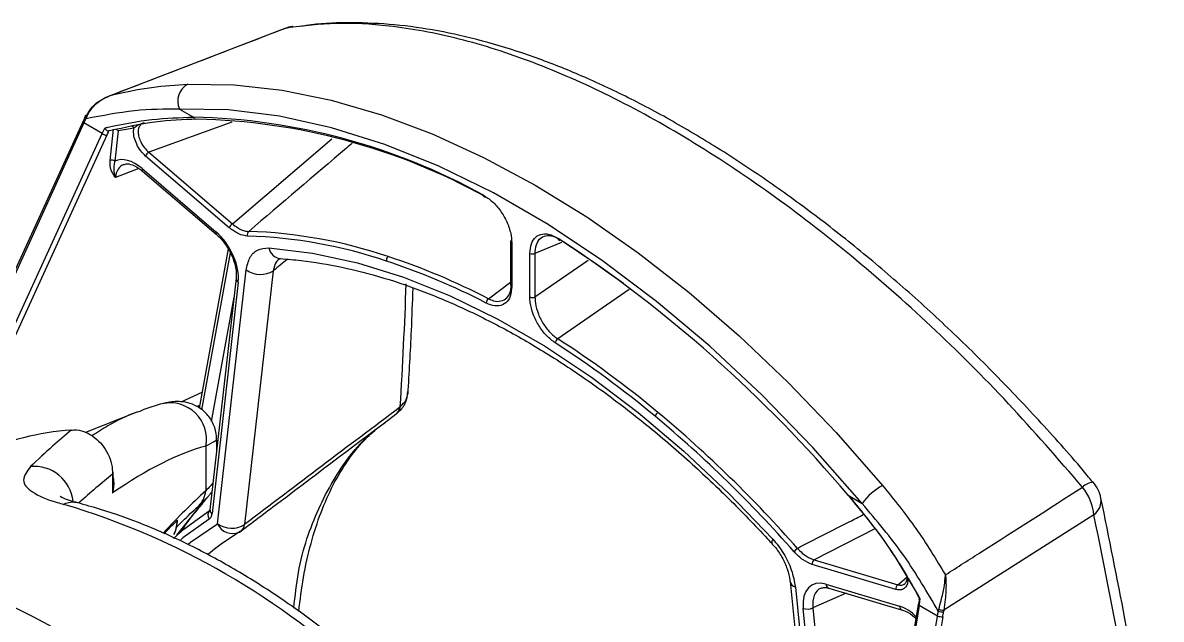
# Model space of a CAD drawing. Extents: x 7 to 113, y 1 to 87.
# Drawn here: x 84.706 to 87.836, y 73.507 to 75.145 of the extents above; entities that cross this region are included whole.
import ezdxf

# ---------------------------------------------------------------- set-up
doc = ezdxf.new("R2010")
doc.units = 0
doc.header["$MEASUREMENT"] = 0
doc.layers.add('OBJECT', color=7, linetype='CONTINUOUS')

msp = doc.modelspace()

# ---------------------------------------------------------------- linework, layer by layer
at = {"layer": 'OBJECT'}
for p, q in [((85.4266, 75.1294), (84.9439, 74.9436)), ((85.4468, 75.1356), (85.4494, 75.136)), ((85.1365, 74.9086), (85.1754, 74.8862)), ((84.8718, 74.875), (84.424, 73.8982)), ((84.8743, 74.8702), (84.4267, 73.8939)), ((84.9246, 74.8412), (84.8743, 74.8702)), ((84.8811, 74.8864), (84.8795, 74.8816)), ((85.2807, 74.8723), (85.0523, 74.7903)), ((84.5065, 73.9292), (84.9246, 74.8412)), ((84.9372, 74.8363), (84.5251, 73.9374)), ((84.946, 74.7668), (84.9558, 74.853)), ((84.9686, 74.8482), (84.9592, 74.7654)), ((85.2822, 74.5935), (85.5552, 74.8267)), ((85.2737, 74.5826), (85.0438, 74.7794)), ((85.0523, 74.7903), (85.2822, 74.5935)), ((85.0251, 74.7455), (84.9606, 74.7202)), ((85.0343, 74.7447), (85.2366, 74.5715)), ((85.0354, 74.7377), (85.2377, 74.5645)), ((85.0354, 74.7377), (85.0356, 74.7375)), ((85.2705, 74.5247), (85.1908, 74.087)), ((86.0472, 74.5448), (86.0472, 74.4251)), ((86.0501, 74.5407), (86.0501, 74.421)), ((86.1871, 74.5421), (86.1139, 74.5119)), ((85.2761, 74.5133), (85.1975, 74.0817)), ((86.0999, 74.3923), (86.0999, 74.512)), ((86.1139, 74.5119), (86.1139, 74.3922)), ((86.1139, 74.3922), (86.2607, 74.4935)), ((85.2413, 73.7692), (85.3203, 74.4664)), ((85.3948, 74.4643), (85.3158, 73.767)), ((85.2928, 74.4437), (85.2207, 73.8073)), ((85.2985, 74.4332), (85.2264, 73.7969)), ((85.9859, 74.3874), (86.0472, 74.4331)), ((85.2247, 74.0505), (85.2869, 74.3919)), ((86.373, 74.413), (86.1766, 74.2773)), ((85.1416, 74.1041), (85.1988, 74.1309)), ((85.1921, 74.0942), (85.1857, 74.091)), ((85.7417, 74.0884), (85.7438, 74.09)), ((85.0193, 74.0756), (84.8782, 74.0203)), ((85.2393, 73.9717), (85.2393, 73.9987)), ((85.2411, 73.9861), (85.2393, 73.9852)), ((85.2091, 73.9824), (85.2091, 73.8598)), ((84.953, 73.9053), (84.953, 73.8538)), ((84.9548, 73.8799), (84.9548, 73.9112)), ((84.9558, 73.8904), (84.9548, 73.89)), ((86.9747, 73.8474), (87.0136, 73.825)), ((85.1293, 73.7377), (85.1869, 73.8103)), ((85.1869, 73.8103), (85.1856, 73.8114)), ((87.6504, 73.7937), (87.2379, 73.5318)), ((85.3049, 73.7484), (85.2512, 73.7133)), ((87.0481, 73.7548), (86.8816, 73.6702)), ((86.7664, 73.7137), (86.7666, 73.7135)), ((86.8816, 73.6702), (87.1114, 73.6016)), ((87.1063, 73.5888), (86.8764, 73.6574)), ((86.8154, 73.6104), (86.8716, 73.0489)), ((87.1114, 73.6016), (87.1359, 73.6228)), ((86.8298, 73.595), (86.8848, 73.0461)), ((86.9693, 73.5783), (86.8779, 73.5378)), ((86.9135, 73.6035), (87.1158, 73.5431)), ((86.9219, 73.5925), (87.1242, 73.5321)), ((87.1671, 73.5469), (86.9825, 72.4182)), ((87.1704, 73.5447), (86.9859, 72.416)), ((87.2207, 73.5157), (87.1704, 73.5447)), ((86.9011, 73.0426), (86.8516, 73.5367)), ((86.8779, 73.5378), (86.9282, 73.0364)), ((87.0361, 72.387), (87.2207, 73.5157)), ((87.235, 73.5138), (87.0505, 72.385)), ((87.2227, 73.5289), (87.224, 73.5339)), ((87.2379, 73.5318), (87.2371, 73.5272))]:
    msp.add_line(p, q, dxfattribs=at)
at = {"layer": 'OBJECT', "flags": 128}
for points in [[(85.4263, 75.1301), (85.4269, 75.1303), (85.4326, 75.1318)], [(85.4326, 75.1318), (85.4462, 75.1355), (85.4468, 75.1356)], [(85.1597, 74.9768), (85.2874, 74.9748), (85.4191, 74.96), (85.5541, 74.9325), (85.6919, 74.8925), (85.8317, 74.8402), (85.9728, 74.7758), (86.1147, 74.6996), (86.2566, 74.612), (86.3977, 74.5134), (86.5375, 74.4043), (86.6753, 74.2853), (86.8103, 74.1568), (86.942, 74.0196), (87.0697, 73.8742)], [(84.8811, 74.8864), (84.8801, 74.8875), (84.8793, 74.8885), (84.8789, 74.8895), (84.8788, 74.8903), (84.8789, 74.8908), (84.879, 74.891), (84.8797, 74.8915), (84.8806, 74.8919), (84.8818, 74.892)], [(87.0136, 73.825), (86.8783, 73.9785), (86.7385, 74.1227), (86.595, 74.2568), (86.4485, 74.38), (86.3, 74.4917), (86.1502, 74.5912), (85.9999, 74.6779), (85.8501, 74.7514), (85.7016, 74.8112), (85.5551, 74.8571), (85.4116, 74.8887), (85.2718, 74.9059), (85.1365, 74.9086)], [(84.8743, 74.8702), (84.8732, 74.8714), (84.8723, 74.8725), (84.8718, 74.8735), (84.8716, 74.8744), (84.8718, 74.875)], [(84.8795, 74.8816), (84.8783, 74.8828), (84.8774, 74.8839), (84.8769, 74.8849), (84.8768, 74.8859), (84.8769, 74.8865)], [(85.9788, 74.667), (85.9776, 74.6666), (85.9764, 74.6665), (85.9753, 74.6667), (85.9743, 74.6672), (85.9735, 74.668), (85.9728, 74.669), (85.9724, 74.6703), (85.9723, 74.6717)], [(86.1778, 74.5531), (86.1779, 74.5517), (86.1781, 74.5505), (86.1786, 74.5496), (86.1793, 74.5488), (86.1802, 74.5484), (86.1813, 74.5482), (86.1824, 74.5484), (86.1837, 74.5488)], [(86.3577, 74.429), (86.2868, 74.4799), (86.1837, 74.5488)], [(85.3822, 74.527), (85.5027, 74.5129), (85.6264, 74.4862), (85.7528, 74.447), (85.8809, 74.3956), (86.0102, 74.3323), (86.1399, 74.2575), (86.2691, 74.1715), (86.3973, 74.0749), (86.5236, 73.9682), (86.6474, 73.8521), (86.7678, 73.7272)], [(87.6488, 73.8833), (87.6489, 73.8831), (87.649, 73.8828)], [(85.1201, 73.7289), (85.1487, 73.7547), (85.2223, 73.8076)], [(85.1869, 73.8103), (85.1942, 73.8175), (85.1975, 73.8214)], [(85.2183, 73.7821), (85.1457, 73.7301), (85.1402, 73.7254)], [(85.1607, 73.7131), (85.1674, 73.7186), (85.2413, 73.7692)], [(85.2512, 73.7133), (85.2332, 73.6994), (85.2169, 73.6857)], [(86.7678, 73.7272), (86.7656, 73.7215), (86.7651, 73.7171), (86.7662, 73.7139), (86.7664, 73.7137)], [(87.1671, 73.5469), (87.1671, 73.5471), (87.1675, 73.5474), (87.1681, 73.5477), (87.1691, 73.5479)], [(87.1704, 73.5447), (87.1692, 73.5452), (87.1682, 73.5457), (87.1675, 73.5462), (87.1671, 73.5467), (87.1671, 73.5469)]]:
    msp.add_lwpolyline(points, dxfattribs=at)
at = {"layer": 'OBJECT'}
for centre, radius, start, end in [((85.4626, 75.0369), 0.1, 99.1058, 111.0242), ((85.1858, 74.9299), 0.0537, 119.0712, 203.2929), ((85.0037, 74.8535), 0.00833, 17.5015, 94.9562), ((85.1384, 73.1608), 1.7258, 61.1054, 88.7712), ((85.1834, 74.8885), 0.00833, 195.777, 255.5413), ((85.1479, 73.1614), 1.7197, 61.1054, 88.7712), ((84.9382, 74.8575), 0.0212, 230.1916, 267.373), ((85.1778, 73.8216), 1.0477, 99.1255, 101.5211), ((84.9513, 74.7536), 0.0142, 56.0684, 111.5908), ((85.0629, 74.7733), 0.02, 121.9686, 162.3251), ((85.0406, 74.7421), 0.00679, 157.567, 220.7893), ((85.2928, 74.5765), 0.02, 121.9679, 162.3262), ((85.2428, 74.5689), 0.00679, 157.569, 220.7869), ((85.3349, 74.5637), 0.0117, 132.0405, 199.8142), ((85.2808, 73.2263), 1.3341, 71.4332, 88.1489), ((85.2838, 73.2336), 1.3395, 71.4333, 88.1488), ((86.0518, 74.5445), 0.0046, 125.1013, 175.7265), ((84.169, 71.4816), 3.6701, 40.1381, 56.8139), ((85.4194, 74.5353), 0.038, 192.4816, 262.3116), ((86.0521, 74.5453), 0.00494, 185.0823, 246.2439), ((85.7188, 74.493), 0.0134, 129.5231, 188.742), ((85.1216, 72.7192), 1.8655, 62.6013, 71.7582), ((85.124, 72.7244), 1.8731, 62.6013, 71.7582), ((86.107, 74.5257), 0.0154, 242.6646, 296.6064), ((85.3592, 74.5221), 0.068, 235.0995, 301.5974), ((85.3043, 74.4432), 0.0116, 178.1446, 239.777), ((86.0521, 74.4256), 0.00494, 185.0823, 246.2439), ((86.107, 74.406), 0.0154, 242.6646, 296.6064), ((85.995, 74.3755), 0.0149, 127.5719, 180.2597), ((86.1862, 74.2641), 0.0163, 126.2294, 173.9227), ((84.6621, 71.9232), 2.786, 50.2254, 57.2323), ((84.6626, 71.9252), 2.7973, 50.2254, 57.2324), ((85.1115, 74.0017), 0.0995, 348.8126, 102.7741), ((85.7172, 74.0901), 0.0245, 308.8653, 356.0053), ((85.7247, 74.0892), 0.019, 305.371, 2.68), ((86.4632, 74.059), 0.0195, 124.3812, 163.8033), ((84.2357, 71.4159), 3.4487, 41.3088, 50.1718), ((84.2344, 71.4158), 3.4627, 41.3089, 50.1718), ((84.8974, 73.242), 0.7867, 94.2427, 113.6074), ((84.738, 73.8198), 0.1068, 5.9003, 95.9655), ((84.9438, 73.9113), 0.0111, 326.7543, 359.2811), ((85.1421, 73.8658), 0.0673, 312.9906, 354.8596), ((87.1494, 73.7268), 0.1676, 118.4064, 144.1319), ((87.6522, 73.8374), 0.046, 94.3264, 135.7277), ((87.5149, 73.7824), 0.1359, 4.7706, 39.8442), ((87.5721, 73.8191), 0.1, 11.8341, 39.9346), ((84.8435, 73.7721), 0.056, 76.3365, 115.8532), ((87.6216, 73.8332), 0.0488, 306.1618, 7.5939), ((84.2284, 71.8367), 2.0717, 46.5716, 73.4337), ((85.2335, 73.7929), 0.0186, 132.1846, 215.2375), ((85.2322, 73.8069), 0.0115, 177.8426, 239.8021), ((85.2802, 73.8249), 0.068, 235.0994, 301.5977), ((85.283, 73.7881), 0.0458, 204.3684, 293.8335), ((85.2916, 73.7686), 0.0243, 308.9296, 356.2983), ((85.2767, 73.7896), 0.05, 299.7859, 307.1133), ((86.8514, 73.6761), 0.0301, 122.1578, 147.1324), ((86.8892, 73.6597), 0.013, 125.9324, 190.2042), ((86.8353, 73.6145), 0.0203, 190.9398, 254.2903), ((83.5809, 71.2474), 2.5426, 40.4175, 66.3184), ((86.9266, 73.6047), 0.0131, 185.584, 249.2872), ((87.1191, 73.5911), 0.013, 125.933, 190.204), ((86.8634, 73.5695), 0.0349, 250.2192, 294.5684), ((87.1289, 73.5444), 0.0132, 185.6666, 248.1208), ((87.2328, 73.5513), 0.0376, 251.2303, 273.441), ((87.2338, 73.5614), 0.0343, 251.1217, 275.5512), ((87.2371, 73.5742), 0.0423, 251.9189, 270.9795)]:
    msp.add_arc(centre, radius, start, end, dxfattribs=at)
for centre, major_axis, ratio, start_param, end_param in [((84.5243, 74.8538), (0.3405, 0.3766), 0.56047, 5.220225, 5.247274), ((84.5746, 74.8248), (0.3405, 0.3766), 0.56047, 5.220225, 5.256122), ((84.5807, 74.8193), (0.3456, 0.3853), 0.561109, 5.218094, 5.245705), ((85.0155, 74.6641), (-0.0584, 0.1002), 0.573148, 5.258627, 6.24842), ((85.0297, 74.6722), (-0.0512, 0.0814), 0.576972, 6.17366, 6.918449), ((85.2171, 74.4915), (-0.0584, 0.0996), 0.577768, 3.7985, 5.25123), ((108.3481, 90.4895), (32.2584, 24.4969), 0.038203, 2.331376, 2.333063), ((74.9601, 65.2651), (8.6282, 14.9683), 0.435073, 5.566891, 5.59383), ((85.1734, 72.9417), (8.4025, 6.3995), 0.05409, 1.461995, 1.512692), ((83.6083, 70.2945), (1.8008, 3.6781), 0.229586, 0.196799, 0.389801), ((83.7755, 70.5597), (1.714, 3.5313), 0.23222, 0.45614, 0.516776), ((84.4836, 71.6829), (1.1587, 2.3666), 0.229586, 0.529539, 0.636375), ((77.2345, 63.9718), (5.4545, 16.6635), 0.560082, 5.447697, 5.512146), ((86.9329, 73.501), (-0.0584, 0.0996), 0.576929, 5.729177, 7.181908), ((86.9471, 73.5092), (-0.0506, 0.0811), 0.590446, 6.200257, 7.16422), ((86.8606, 73.5031), (0.161, 0.4919), 0.560082, 4.983264, 5.010875), ((86.8684, 73.5006), (0.1561, 0.4831), 0.559424, 4.981148, 5.017046), ((87.1345, 73.4408), (-0.0579, 0.0994), 0.581622, 5.139284, 5.727847), ((86.9187, 73.4716), (0.1561, 0.4831), 0.559424, 4.981148, 5.008197), ((86.9265, 73.4691), (0.161, 0.4919), 0.560082, 4.983264, 5.010313)]:
    msp.add_ellipse(centre, major_axis=major_axis, ratio=ratio, start_param=start_param, end_param=end_param, dxfattribs=at)
for points, knots in [([(87.6193, 73.8695), (87.5521, 73.9472), (87.4176, 74.1027), (87.2035, 74.3148), (86.984, 74.5086), (86.7612, 74.6796), (86.5385, 74.8269), (86.3195, 74.948), (86.1073, 75.0409), (85.9039, 75.1057), (85.7241, 75.1387), (85.5667, 75.1475), (85.4773, 75.1371), (85.4326, 75.1318)], [0, 0, 0, 0, 0.0947289, 0.1897538, 0.2844742, 0.3792526, 0.4743386, 0.5691143, 0.6628629, 0.7569108, 0.8506657, 0.9253324, 1, 1, 1, 1]), ([(87.6483, 73.8823), (87.6442, 73.8874), (87.6008, 73.9409), (87.5138, 74.038), (87.3877, 74.1724), (87.258, 74.2998), (87.1261, 74.4201), (86.9927, 74.5326), (86.8586, 74.6367), (86.7246, 74.7319), (86.5914, 74.818), (86.4597, 74.8944), (86.3302, 74.9609), (86.2028, 75.0176), (86.0772, 75.0644), (85.9532, 75.1013), (85.8314, 75.1276), (85.7122, 75.1433), (85.5969, 75.1466), (85.5156, 75.1436), (85.4744, 75.136), (85.4688, 75.135)], [0, 0, 0, 0, 0.006173, 0.064693, 0.123314, 0.181926, 0.240436, 0.298769, 0.356871, 0.414709, 0.472277, 0.529601, 0.586529, 0.643151, 0.700235, 0.757796, 0.815783, 0.874079, 0.932497, 0.99075, 1, 1, 1, 1]), ([(85.4326, 75.1318), (85.3805, 75.1118), (85.2216, 75.0508), (85.0627, 74.9897), (84.956, 74.9486)], [0, 0, 0, 0, 0.328344, 1, 1, 1, 1]), ([(84.956, 74.9486), (84.9912, 74.956), (85.0618, 74.9709), (85.127, 74.9749), (85.1597, 74.9768)], [0, 0, 0, 0, 0.497922, 1, 1, 1, 1]), ([(84.956, 74.9486), (84.9559, 74.9486), (84.9547, 74.9482), (84.9512, 74.947), (84.9391, 74.9426), (84.9177, 74.9315), (84.894, 74.9119), (84.8848, 74.8937), (84.8811, 74.8864)], [0, 0, 0, 0, 0.003813, 0.036465, 0.111777, 0.383706, 0.753032, 1, 1, 1, 1]), ([(84.8818, 74.892), (84.8866, 74.8998), (84.8988, 74.9195), (84.9255, 74.937), (84.9464, 74.9457), (84.9547, 74.9482), (84.9559, 74.9486), (84.956, 74.9486)], [0, 0, 0, 0, 0.291273, 0.731775, 0.961022, 0.99599, 1, 1, 1, 1]), ([(84.8789, 74.8908), (84.8784, 74.8898), (84.8777, 74.8884), (84.8772, 74.8869), (84.877, 74.8865)], [0, 0, 0, 0, 0.702797, 1, 1, 1, 1]), ([(85.1365, 74.9086), (85.0961, 74.9083), (85.0149, 74.9076), (84.9248, 74.8903), (84.8795, 74.8816)], [0, 0, 0, 0, 0.497068, 1, 1, 1, 1]), ([(84.8769, 74.8865), (84.8765, 74.8855), (84.8748, 74.8817), (84.8731, 74.8779), (84.8718, 74.875)], [0, 0, 0, 0, 0.249965, 1, 1, 1, 1]), ([(84.9314, 74.8564), (84.9344, 74.8571), (84.9793, 74.8675), (85.0631, 74.8826), (85.1378, 74.885), (85.1754, 74.8862)], [0, 0, 0, 0, 0.03518, 0.514633, 1, 1, 1, 1]), ([(85.1847, 74.8807), (85.147, 74.8792), (85.071, 74.8762), (84.9868, 74.8579), (84.9444, 74.8486)], [0, 0, 0, 0, 0.497105, 1, 1, 1, 1]), ([(85.0407, 74.8705), (85.0407, 74.8705), (85.0343, 74.8692), (85.0231, 74.8648), (85.0152, 74.8587), (85.0117, 74.856)], [0, 0, 0, 0, 0.006463, 0.549844, 1, 1, 1, 1]), ([(85.0304, 74.865), (85.0284, 74.8627), (85.0242, 74.8578), (85.0226, 74.8455), (85.0248, 74.831), (85.0309, 74.8159), (85.0402, 74.8013), (85.0482, 74.794), (85.0523, 74.7903)], [0, 0, 0, 0, 0.149219, 0.318294, 0.484717, 0.651817, 0.822498, 1, 1, 1, 1]), ([(84.9314, 74.8564), (84.9314, 74.8563), (84.9318, 74.8557), (84.9328, 74.854), (84.9349, 74.8517), (84.9375, 74.8497), (84.9402, 74.8484), (84.9417, 74.8483), (84.9425, 74.8482)], [0, 0, 0, 0, 0.009429, 0.151969, 0.380856, 0.592582, 0.796142, 1, 1, 1, 1]), ([(84.9444, 74.8486), (84.9438, 74.8484), (84.9431, 74.8482), (84.9425, 74.8482), (84.9425, 74.8482)], [0, 0, 0, 0, 0.996441, 1, 1, 1, 1]), ([(84.9634, 74.8523), (84.9638, 74.8521), (84.9653, 74.8515), (84.967, 74.85), (84.9682, 74.8487), (84.9686, 74.8482), (84.9686, 74.8482)], [0, 0, 0, 0, 0.186966, 0.731446, 0.978482, 1, 1, 1, 1]), ([(85.0438, 74.7794), (85.0391, 74.784), (85.0298, 74.7931), (85.0188, 74.8114), (85.012, 74.8304), (85.0101, 74.8457), (85.0113, 74.8533), (85.0117, 74.856)], [0, 0, 0, 0, 0.223373, 0.446858, 0.667276, 0.883028, 1, 1, 1, 1]), ([(85.6117, 74.8146), (85.6064, 74.8102), (85.5114, 74.7295), (85.4166, 74.6487), (85.3271, 74.5723)], [0, 0, 0, 0, 0.055149, 1, 1, 1, 1]), ([(84.9606, 74.7202), (84.9606, 74.7203), (84.955, 74.7284), (84.9462, 74.7413), (84.9461, 74.7601), (84.946, 74.7668)], [0, 0, 0, 0, 0.004663, 0.646865, 1, 1, 1, 1]), ([(84.9592, 74.7654), (84.9582, 74.7611), (84.9542, 74.7453), (84.9572, 74.7315), (84.9606, 74.7203), (84.9606, 74.7202)], [0, 0, 0, 0, 0.264855, 0.994877, 1, 1, 1, 1]), ([(84.9837, 74.7554), (84.9848, 74.7561), (84.9887, 74.7588), (85.0017, 74.7578), (85.0201, 74.7499), (85.0317, 74.7406), (85.0354, 74.7377)], [0, 0, 0, 0, 0.124866, 0.461575, 0.827712, 1, 1, 1, 1]), ([(85.9723, 74.6717), (85.9806, 74.6665), (85.9972, 74.656), (86.0199, 74.6295), (86.0376, 74.5987), (86.0483, 74.5675), (86.0496, 74.5491), (86.0501, 74.5407)], [0, 0, 0, 0, 0.206122, 0.412239, 0.618618, 0.826212, 1, 1, 1, 1]), ([(85.3239, 74.5597), (85.3159, 74.5608), (85.2996, 74.5632), (85.2824, 74.5761), (85.2737, 74.5826)], [0, 0, 0, 0, 0.49149, 1, 1, 1, 1]), ([(85.2822, 74.5935), (85.2868, 74.5898), (85.2988, 74.5802), (85.3144, 74.5735), (85.3242, 74.5726), (85.3271, 74.5723)], [0, 0, 0, 0, 0.3055226, 0.7987431, 1, 1, 1, 1]), ([(85.2377, 74.5645), (85.2416, 74.5609), (85.2531, 74.5503), (85.2706, 74.527), (85.2858, 74.4958), (85.2935, 74.466), (85.293, 74.4506), (85.2928, 74.4437)], [0, 0, 0, 0, 0.1183134, 0.3490279, 0.5808749, 0.8102161, 1, 1, 1, 1]), ([(86.0999, 74.512), (86.1008, 74.5213), (86.1024, 74.5398), (86.1153, 74.5583), (86.1343, 74.5668), (86.1563, 74.5648), (86.1712, 74.5567), (86.1778, 74.5531)], [0, 0, 0, 0, 0.209995, 0.420029, 0.629032, 0.83643, 1, 1, 1, 1]), ([(86.1837, 74.5488), (86.1789, 74.5515), (86.1666, 74.5583), (86.1477, 74.5615), (86.1299, 74.5557), (86.1178, 74.5406), (86.114, 74.524), (86.1139, 74.5137), (86.1139, 74.5119)], [0, 0, 0, 0, 0.1308078, 0.3363298, 0.5419433, 0.7486846, 0.9572888, 1, 1, 1, 1]), ([(85.3203, 74.4664), (85.3229, 74.4782), (85.3281, 74.5019), (85.3501, 74.5242), (85.3713, 74.5261), (85.3822, 74.527)], [0, 0, 0, 0, 0.3266863, 0.6533954, 1, 1, 1, 1]), ([(85.4112, 74.496), (85.408, 74.4936), (85.3995, 74.4871), (85.3966, 74.4731), (85.3948, 74.4643)], [0, 0, 0, 0, 0.363663, 1, 1, 1, 1]), ([(85.4103, 74.4969), (85.4105, 74.497), (85.4111, 74.4976), (85.41, 74.498), (85.4141, 74.4975), (85.4147, 74.4974)], [0, 0, 0, 0, 0.256511, 0.898704, 1, 1, 1, 1]), ([(85.4143, 74.4976), (85.4332, 74.496), (85.4885, 74.4915), (85.5829, 74.4756), (85.698, 74.4462), (85.8154, 74.4056), (85.9343, 74.3544), (86.0543, 74.2927), (86.1747, 74.2208), (86.2948, 74.139), (86.414, 74.0479), (86.5317, 73.9477), (86.6452, 73.841), (86.7228, 73.761), (86.7621, 73.7184), (86.7664, 73.7137)], [0, 0, 0, 0, 0.04508, 0.13174, 0.218237, 0.304579, 0.390832, 0.477043, 0.563245, 0.649453, 0.735683, 0.821942, 0.908231, 0.99002, 1, 1, 1, 1]), ([(86.0501, 74.421), (86.0493, 74.4118), (86.0477, 74.3932), (86.0347, 74.3748), (86.0158, 74.3662), (85.9962, 74.3681), (85.984, 74.3737), (85.9801, 74.3755)], [0, 0, 0, 0, 0.224518, 0.449077, 0.672569, 0.894408, 1, 1, 1, 1]), ([(85.9859, 74.3874), (85.9906, 74.3853), (86.0028, 74.3799), (86.0211, 74.3796), (86.0374, 74.3887), (86.0471, 74.4038), (86.0484, 74.4171), (86.0489, 74.422)], [0, 0, 0, 0, 0.149719, 0.38522, 0.620887, 0.858127, 1, 1, 1, 1]), ([(85.7651, 74.125), (85.7685, 74.1835), (85.7743, 74.2817), (85.7776, 74.3777), (85.7789, 74.4165)], [0, 0, 0, 0, 0.596008, 1, 1, 1, 1]), ([(86.17, 74.2658), (86.1617, 74.2721), (86.1453, 74.2845), (86.1239, 74.3129), (86.1082, 74.3447), (86.1008, 74.3722), (86.1002, 74.3872), (86.0999, 74.3923)], [0, 0, 0, 0, 0.22061, 0.441204, 0.6623, 0.88484, 1, 1, 1, 1]), ([(86.1139, 74.3922), (86.1142, 74.3865), (86.1148, 74.3717), (86.1223, 74.3452), (86.1373, 74.3163), (86.1563, 74.2923), (86.1702, 74.282), (86.1766, 74.2773)], [0, 0, 0, 0, 0.139891, 0.364526, 0.588857, 0.811169, 1, 1, 1, 1]), ([(85.737, 74.0757), (85.7397, 74.0778), (85.751, 74.0865), (85.7622, 74.1066), (85.7638, 74.1249), (85.7644, 74.1323)], [0, 0, 0, 0, 0.156394, 0.654639, 1, 1, 1, 1]), ([(85.7438, 74.09), (85.7501, 74.0966), (85.7619, 74.1089), (85.764, 74.1249), (85.7649, 74.1324)], [0, 0, 0, 0, 0.530668, 1, 1, 1, 1]), ([(85.0895, 74.0988), (85.0744, 74.0947), (85.0516, 74.0885), (85.0293, 74.0788), (85.0218, 74.0755)], [0, 0, 0, 0, 0.662625, 1, 1, 1, 1]), ([(85.2385, 73.9988), (85.2387, 74.0024), (85.2395, 74.0157), (85.2321, 74.0422), (85.2137, 74.0713), (85.1873, 74.092), (85.1597, 74.1025), (85.1349, 74.1056), (85.1137, 74.1041), (85.0996, 74.1016), (85.0916, 74.0992), (85.0896, 74.0986)], [0, 0, 0, 0, 0.0499461, 0.1821519, 0.317494, 0.4536834, 0.5722848, 0.6862012, 0.8064047, 0.9507333, 1, 1, 1, 1]), ([(85.0212, 74.0762), (85.0205, 74.076), (84.9942, 74.0675), (84.9524, 74.0465), (84.9106, 74.0199), (84.8957, 74.0105)], [0, 0, 0, 0, 0.016955, 0.652248, 1, 1, 1, 1]), ([(85.3068, 73.7497), (85.3424, 73.7766), (85.4843, 73.884), (85.6262, 73.9908), (85.7326, 74.071)], [0, 0, 0, 0, 0.25013, 1, 1, 1, 1]), ([(85.4511, 73.5376), (85.4548, 73.5707), (85.466, 73.6732), (85.5165, 73.8162), (85.5881, 73.939), (85.654, 74.0127), (85.6899, 74.0388), (85.7032, 74.0484)], [0, 0, 0, 0, 0.1404863, 0.4338307, 0.7355808, 0.9025064, 1, 1, 1, 1]), ([(85.7305, 74.0694), (85.7325, 74.0708), (85.735, 74.0725), (85.7371, 74.0747), (85.7375, 74.0752)], [0, 0, 0, 0, 0.804612, 1, 1, 1, 1]), ([(84.8392, 74.0265), (84.8221, 74.012), (84.7849, 73.9806), (84.7472, 73.9451), (84.7269, 73.926)], [0, 0, 0, 0, 0.460735, 1, 1, 1, 1]), ([(84.8392, 74.0265), (84.8442, 74.0268), (84.8573, 74.0276), (84.8799, 74.0214), (84.9042, 74.0067), (84.9249, 73.9863), (84.9412, 73.961), (84.9519, 73.9326), (84.9526, 73.9143), (84.953, 73.9053)], [0, 0, 0, 0, 0.099425, 0.265865, 0.416098, 0.557611, 0.700775, 0.851618, 1, 1, 1, 1]), ([(85.4647, 73.5279), (85.4686, 73.5595), (85.4766, 73.6254), (85.4975, 73.7163), (85.5249, 73.8017), (85.5587, 73.8777), (85.5981, 73.9431), (85.6394, 73.9957), (85.6701, 74.0223), (85.6839, 74.0342)], [0, 0, 0, 0, 0.1360647, 0.2839518, 0.4326775, 0.5814699, 0.7297323, 0.8779405, 1, 1, 1, 1]), ([(85.2091, 73.9824), (85.2184, 73.9875), (85.2365, 73.9975), (85.238, 73.9984), (85.2387, 73.9988)], [0, 0, 0, 0, 0.511395, 1, 1, 1, 1]), ([(84.7269, 73.926), (84.7176, 73.9134), (84.699, 73.8881), (84.7271, 73.8556), (84.7757, 73.8342), (84.8129, 73.8241), (84.8191, 73.8224)], [0, 0, 0, 0, 0.304165, 0.612213, 0.935018, 1, 1, 1, 1]), ([(84.953, 73.8538), (84.9531, 73.8539), (84.9558, 73.8648), (84.9588, 73.8818), (84.9545, 73.8979), (84.953, 73.9032)], [0, 0, 0, 0, 0.008433, 0.671732, 1, 1, 1, 1]), ([(84.9543, 73.8799), (84.9542, 73.8713), (84.9542, 73.8625), (84.9531, 73.8539), (84.953, 73.8538)], [0, 0, 0, 0, 0.982488, 1, 1, 1, 1]), ([(85.1908, 73.8195), (85.194, 73.8225), (85.2045, 73.8322), (85.2119, 73.8398), (85.2163, 73.8445), (85.2186, 73.8471), (85.221, 73.85), (85.2237, 73.8535), (85.2255, 73.8566), (85.2264, 73.8582)], [0, 0, 0, 0, 0.182686, 0.59257, 0.815459, 0.898239, 0.934022, 0.965168, 1, 1, 1, 1]), ([(85.2292, 73.8827), (85.229, 73.8824), (85.2269, 73.8782), (85.2176, 73.8686), (85.2091, 73.8598)], [0, 0, 0, 0, 0.07855, 1, 1, 1, 1]), ([(87.0697, 73.8742), (87.1012, 73.8354), (87.1644, 73.7573), (87.2163, 73.6717), (87.2423, 73.6288)], [0, 0, 0, 0, 0.498142, 1, 1, 1, 1]), ([(87.2423, 73.6288), (87.2756, 73.6501), (87.4013, 73.7304), (87.527, 73.8106), (87.6193, 73.8695)], [0, 0, 0, 0, 0.2652137, 1, 1, 1, 1]), ([(84.8577, 73.8265), (84.8494, 73.8287), (84.8311, 73.8336), (84.8158, 73.8398), (84.8079, 73.8446), (84.8092, 73.8436), (84.8094, 73.8434)], [0, 0, 0, 0, 0.290894, 0.636402, 0.933123, 1, 1, 1, 1]), ([(85.6944, 73.3446), (85.6743, 73.3623), (85.6159, 73.4137), (85.5175, 73.4922), (85.399, 73.5764), (85.2793, 73.6507), (85.159, 73.7148), (85.0387, 73.7681), (84.9379, 73.8042), (84.8776, 73.8208), (84.8567, 73.8265)], [0, 0, 0, 0, 0.074623, 0.216059, 0.357652, 0.499389, 0.64125, 0.783189, 0.925084, 1, 1, 1, 1]), ([(85.2088, 73.8377), (85.2079, 73.8368), (85.2062, 73.8349), (85.196, 73.8225), (85.1886, 73.8127), (85.1869, 73.8103)], [0, 0, 0, 0, 0.409876, 0.860661, 1, 1, 1, 1]), ([(85.1977, 73.8213), (85.2008, 73.8253), (85.2086, 73.836), (85.2121, 73.84), (85.2143, 73.8424)], [0, 0, 0, 0, 0.3833423, 1, 1, 1, 1]), ([(86.9747, 73.8474), (87.0118, 73.8029), (87.0863, 73.7132), (87.144, 73.6128), (87.1731, 73.5623)], [0, 0, 0, 0, 0.497109, 1, 1, 1, 1]), ([(87.1728, 73.5622), (87.1447, 73.6118), (87.088, 73.7115), (87.0147, 73.8007), (86.9777, 73.8456)], [0, 0, 0, 0, 0.496651, 1, 1, 1, 1]), ([(87.8356, 72.9249), (87.8249, 72.9926), (87.794, 73.1889), (87.74, 73.4949), (87.6924, 73.7294), (87.67, 73.8396)], [0, 0, 0, 0, 0.2182226, 0.6325862, 1, 1, 1, 1]), ([(85.1274, 73.7578), (85.1333, 73.764), (85.1538, 73.7853), (85.1738, 73.8036), (85.188, 73.8166)], [0, 0, 0, 0, 0.288429, 1, 1, 1, 1]), ([(85.1408, 73.7463), (85.1522, 73.7637), (85.1671, 73.7863), (85.1843, 73.8051), (85.1882, 73.8095)], [0, 0, 0, 0, 0.768603, 1, 1, 1, 1]), ([(85.2183, 73.7821), (85.2204, 73.7839), (85.2245, 73.7873), (85.2258, 73.7938), (85.2264, 73.7969)], [0, 0, 0, 0, 0.519165, 1, 1, 1, 1]), ([(85.2206, 73.8076), (85.2205, 73.8069), (85.2204, 73.8057), (85.2204, 73.8059), (85.2205, 73.806)], [0, 0, 0, 0, 0.584949, 1, 1, 1, 1]), ([(87.2227, 73.5289), (87.1925, 73.5808), (87.1316, 73.6852), (87.0531, 73.7782), (87.0136, 73.825)], [0, 0, 0, 0, 0.496567, 1, 1, 1, 1]), ([(85.0939, 73.742), (85.1056, 73.7538), (85.118, 73.7661), (85.1302, 73.7779), (85.1307, 73.7785)], [0, 0, 0, 0, 0.9567982, 1, 1, 1, 1]), ([(85.1307, 73.7785), (85.1307, 73.7783), (85.1304, 73.7771), (85.1299, 73.7737), (85.129, 73.7666), (85.1278, 73.7588), (85.1255, 73.7484), (85.1227, 73.7431), (85.1207, 73.7394)], [0, 0, 0, 0, 0.013115, 0.078259, 0.210065, 0.473681, 0.635383, 1, 1, 1, 1]), ([(85.1216, 73.7401), (85.1221, 73.7409), (85.1262, 73.7464), (85.128, 73.7575), (85.1297, 73.7687), (85.1303, 73.7732), (85.1306, 73.7754), (85.1307, 73.7763), (85.1308, 73.7766), (85.1308, 73.7767), (85.1309, 73.7767), (85.1309, 73.7767)], [0, 0, 0, 0, 0.089241, 0.662168, 0.839375, 0.933746, 0.974589, 0.987255, 0.995329, 0.998455, 1, 1, 1, 1]), ([(85.1298, 73.7694), (85.1299, 73.7696), (85.1309, 73.7722), (85.1311, 73.7754), (85.1313, 73.7783)], [0, 0, 0, 0, 0.1100469, 1, 1, 1, 1]), ([(85.1313, 73.7783), (85.1313, 73.7783), (85.1313, 73.7784), (85.1313, 73.7786), (85.1311, 73.7787), (85.1309, 73.7785), (85.1307, 73.7785)], [0, 0, 0, 0, 0.054644, 0.112781, 0.553294, 1, 1, 1, 1]), ([(86.8354, 73.7016), (86.8833, 73.7261), (86.9437, 73.757), (87.004, 73.7879), (87.0164, 73.7943)], [0, 0, 0, 0, 0.793904, 1, 1, 1, 1]), ([(86.7662, 73.7131), (86.7685, 73.7108), (86.7784, 73.701), (86.7939, 73.6769), (86.8083, 73.6453), (86.8145, 73.6218), (86.8151, 73.612), (86.8151, 73.6106)], [0, 0, 0, 0, 0.089178, 0.378137, 0.668654, 0.953501, 1, 1, 1, 1]), ([(86.7678, 73.7272), (86.7782, 73.7144), (86.7988, 73.6889), (86.8214, 73.6414), (86.8269, 73.6107), (86.8298, 73.595)], [0, 0, 0, 0, 0.327443, 0.654939, 1, 1, 1, 1]), ([(86.8354, 73.7016), (86.8399, 73.697), (86.8515, 73.6851), (86.8677, 73.6749), (86.8784, 73.6713), (86.8816, 73.6702)], [0, 0, 0, 0, 0.305588, 0.797658, 1, 1, 1, 1]), ([(86.8764, 73.6574), (86.8679, 73.6608), (86.8507, 73.6677), (86.8344, 73.6842), (86.8262, 73.6925)], [0, 0, 0, 0, 0.49412, 1, 1, 1, 1]), ([(87.1388, 73.618), (87.1389, 73.6145), (87.139, 73.6055), (87.1338, 73.595), (87.1245, 73.5878), (87.1145, 73.5867), (87.1081, 73.5883), (87.1063, 73.5888)], [0, 0, 0, 0, 0.159142, 0.40365, 0.650805, 0.902807, 1, 1, 1, 1]), ([(87.1114, 73.6016), (87.1153, 73.6008), (87.1229, 73.5992), (87.1316, 73.6039), (87.1368, 73.6114), (87.1372, 73.6183), (87.1374, 73.6206)], [0, 0, 0, 0, 0.287385, 0.574986, 0.853917, 1, 1, 1, 1]), ([(87.224, 73.5339), (87.2263, 73.542), (87.2319, 73.5622), (87.2385, 73.5918), (87.2413, 73.6136), (87.2421, 73.6245), (87.2423, 73.6276), (87.2423, 73.6287), (87.2423, 73.6288)], [0, 0, 0, 0, 0.246968, 0.616294, 0.888223, 0.963535, 0.996187, 1, 1, 1, 1]), ([(87.2423, 73.6288), (87.2423, 73.6287), (87.2424, 73.6275), (87.2433, 73.6197), (87.2445, 73.5983), (87.243, 73.5662), (87.2393, 73.5416), (87.2379, 73.5318)], [0, 0, 0, 0, 0.00401, 0.038978, 0.268225, 0.708727, 1, 1, 1, 1]), ([(86.9016, 73.5918), (86.9038, 73.593), (86.9085, 73.5954), (86.9173, 73.5935), (86.9219, 73.5925)], [0, 0, 0, 0, 0.48466, 1, 1, 1, 1]), ([(87.1731, 73.5623), (87.173, 73.5622), (87.1724, 73.5621), (87.1711, 73.5619), (87.1697, 73.5616), (87.1692, 73.5614), (87.1696, 73.5614), (87.1707, 73.5615), (87.1712, 73.5616)], [0, 0, 0, 0, 0.009429, 0.151969, 0.380856, 0.592582, 0.796142, 1, 1, 1, 1]), ([(87.1242, 73.5321), (87.1277, 73.5308), (87.1379, 73.527), (87.1514, 73.519), (87.1597, 73.5096), (87.1609, 73.5083)], [0, 0, 0, 0, 0.304835, 0.903436, 1, 1, 1, 1])]:
    msp.add_open_spline(points, degree=3, knots=knots, dxfattribs=at)

doc.saveas('drawing.dxf')
